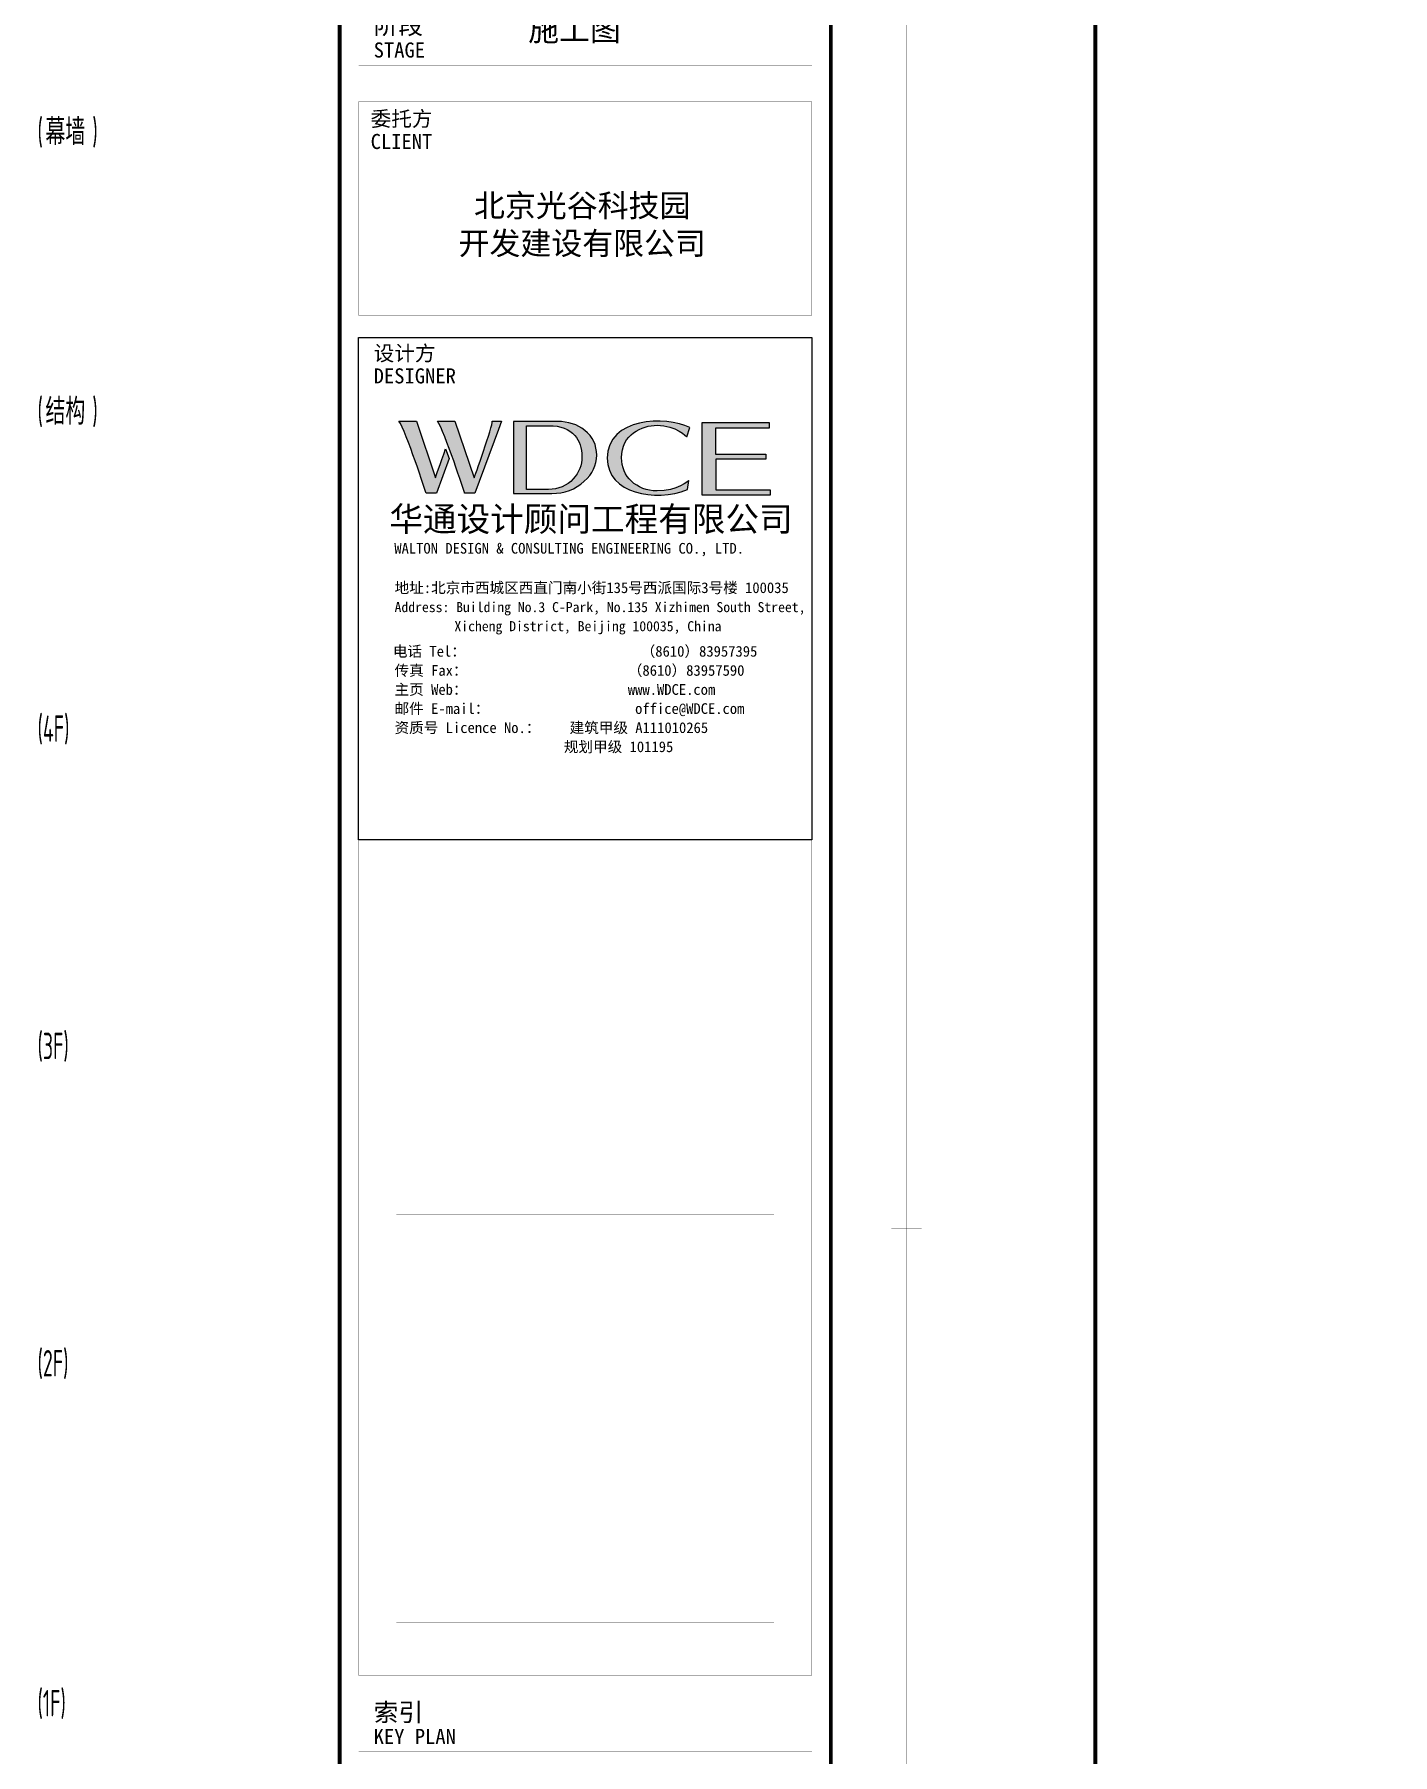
# Model space of a CAD drawing. Extents: x 1106790 to 1313746, y -134124 to 12249.
# Drawn here: x 1218104 to 1236077, y -51988 to -29219 of the extents above; entities that cross this region are included whole.
import ezdxf
from ezdxf.enums import TextEntityAlignment as Align

# ---------------------------------------------------------------- set-up
doc = ezdxf.new("R2010")
doc.units = 0
doc.header["$LTSCALE"] = 1000
doc.header["$MEASUREMENT"] = 0
doc.layers.add('02-TEXT_标注', color=130, linetype='Continuous')
doc.styles.add('_TCH_DIM', font='ROS1', dxfattribs={"width": 0.8, "bigfont": 'JD'})
doc.styles.add('图签信息$0$hwxh', font='STXIHEI.TTF')
doc.styles.add('图签信息$0$华文细黑', font='STXIHEI.TTF', dxfattribs={"height": 10})

# ---------------------------------------------------------------- blocks, each defined once
blk = doc.blocks.new('图签信息$0$logo2')
h = blk.add_hatch(color=7)
h.paths.add_polyline_path([(19.021, -7.36), (15.845, -7.36), (15.845, -3.972), (18.974, -3.972), (18.974, -4.243), (16.461, -4.243), (16.461, -5.448), (18.811, -5.448), (18.811, -5.686), (16.474, -5.686), (16.474, -7.116), (19.021, -7.116)])
edge = h.paths.add_edge_path()
edge.add_spline(control_points=[(15.259, -4.206), (15.259, -4.206), (15.127, -4.646), (15.127, -4.646), (15.127, -4.646), (14.62, -4.101), (13.734, -4.101), (13.035, -4.101), (12.071, -4.537), (12.076, -5.621), (12.08, -6.488), (12.766, -7.164), (13.734, -7.168), (14.656, -7.172), (15.227, -6.68), (15.227, -6.68), (15.227, -6.68), (15.164, -7.108), (15.164, -7.108), (13.632, -7.703), (11.417, -7.291), (11.411, -5.643), (11.404, -3.721), (14.157, -3.665), (15.259, -4.206)], knot_values=[0, 0, 0, 0, 1, 1, 1, 2, 2, 2, 3, 3, 3, 4, 4, 4, 5, 5, 5, 6, 6, 6, 7, 7, 7, 8, 8, 8, 8], degree=3, periodic=0)
edge = h.paths.add_edge_path(flags=16)
edge.add_spline(control_points=[(10.229, -5.566), (10.229, -5.16), (10.12, -4.83), (9.897, -4.576), (9.63, -4.273), (9.228, -4.122), (8.69, -4.122), (8.69, -4.122), (7.638, -4.122), (7.638, -4.122), (7.638, -4.122), (7.638, -7.098), (7.638, -7.098), (7.638, -7.098), (8.663, -7.098), (8.663, -7.098), (9.133, -7.098), (9.519, -6.934), (9.823, -6.604), (10.095, -6.309), (10.229, -5.964), (10.229, -5.566)], knot_values=[0, 0, 0, 0, 1, 1, 1, 2, 2, 2, 3, 3, 3, 4, 4, 4, 5, 5, 5, 6, 6, 6, 7, 7, 7, 7], degree=3, periodic=0)
edge = h.paths.add_edge_path()
edge.add_spline(control_points=[(10.919, -5.505), (10.919, -5.962), (10.725, -6.366), (10.336, -6.719), (9.92, -7.098), (9.414, -7.288), (8.817, -7.288), (8.817, -7.288), (7.028, -7.288), (7.028, -7.288), (7.028, -7.288), (7.028, -3.925), (7.028, -3.925), (7.028, -3.925), (9.095, -3.925), (9.095, -3.925), (9.593, -3.925), (10.015, -4.063), (10.363, -4.34), (10.733, -4.637), (10.919, -5.026), (10.919, -5.505)], knot_values=[0, 0, 0, 0, 1, 1, 1, 2, 2, 2, 3, 3, 3, 4, 4, 4, 5, 5, 5, 6, 6, 6, 7, 7, 7, 7], degree=3, periodic=0)
at = {"lineweight": 0}
blk.add_lwpolyline([(19.021, -7.36), (15.845, -7.36), (15.845, -3.972), (18.974, -3.972), (18.974, -4.243), (16.461, -4.243), (16.461, -5.448), (18.811, -5.448), (18.811, -5.686), (16.474, -5.686), (16.474, -7.116), (19.021, -7.116), (19.021, -7.36)], dxfattribs=at)
for points, knots in [([(10.919, -5.505), (10.919, -5.962), (10.725, -6.366), (10.336, -6.719), (9.92, -7.098), (9.414, -7.288), (8.817, -7.288), (8.817, -7.288), (7.028, -7.288), (7.028, -7.288), (7.028, -7.288), (7.028, -3.925), (7.028, -3.925), (7.028, -3.925), (9.095, -3.925), (9.095, -3.925), (9.593, -3.925), (10.015, -4.063), (10.363, -4.34), (10.733, -4.637), (10.919, -5.026), (10.919, -5.505)], [0, 0, 0, 0, 1, 1, 1, 2, 2, 2, 3, 3, 3, 4, 4, 4, 5, 5, 5, 6, 6, 6, 7, 7, 7, 7]), ([(15.259, -4.206), (15.259, -4.206), (15.127, -4.646), (15.127, -4.646), (15.127, -4.646), (14.62, -4.101), (13.734, -4.101), (13.035, -4.101), (12.071, -4.537), (12.076, -5.621), (12.08, -6.488), (12.766, -7.164), (13.734, -7.168), (14.656, -7.172), (15.227, -6.68), (15.227, -6.68), (15.227, -6.68), (15.164, -7.108), (15.164, -7.108), (13.632, -7.703), (11.417, -7.291), (11.411, -5.643), (11.404, -3.721), (14.157, -3.665), (15.259, -4.206)], [0, 0, 0, 0, 1, 1, 1, 2, 2, 2, 3, 3, 3, 4, 4, 4, 5, 5, 5, 6, 6, 6, 7, 7, 7, 8, 8, 8, 8]), ([(10.229, -5.566), (10.229, -5.16), (10.12, -4.83), (9.897, -4.576), (9.63, -4.273), (9.228, -4.122), (8.69, -4.122), (8.69, -4.122), (7.638, -4.122), (7.638, -4.122), (7.638, -4.122), (7.638, -7.098), (7.638, -7.098), (7.638, -7.098), (8.663, -7.098), (8.663, -7.098), (9.133, -7.098), (9.519, -6.934), (9.823, -6.604), (10.095, -6.309), (10.229, -5.964), (10.229, -5.566)], [0, 0, 0, 0, 1, 1, 1, 2, 2, 2, 3, 3, 3, 4, 4, 4, 5, 5, 5, 6, 6, 6, 7, 7, 7, 7])]:
    blk.add_open_spline(points, degree=3, knots=knots, dxfattribs=at)
blk = doc.blocks.new('图签信息$0$logo1')
h = blk.add_hatch(color=8)
edge = h.paths.add_edge_path()
edge.add_spline(control_points=[(3.863, -5.205), (3.635, -5.88), (3.386, -6.562), (3.386, -6.562), (3.386, -6.562), (2.503, -3.908), (2.503, -3.908), (2.503, -3.908), (1.802, -3.905), (1.687, -3.908), (2.021, -4.386), (2.952, -7.271), (2.952, -7.271), (2.952, -7.271), (3.437, -7.271), (3.437, -7.271), (3.437, -7.271), (4.032, -5.659), (4.032, -5.659), (4.032, -5.659), (3.863, -5.205), (3.863, -5.205)], knot_values=[0, 0, 0, 0, 1, 1, 1, 2, 2, 2, 3, 3, 3, 4, 4, 4, 5, 5, 5, 6, 6, 6, 7, 7, 7, 7], degree=3, periodic=0)
h = blk.add_hatch(color=7)
edge = h.paths.add_edge_path()
edge.add_spline(control_points=[(6.038, -3.908), (6.09, -4.101), (5.198, -6.562), (5.198, -6.562), (5.198, -6.562), (4.302, -3.908), (4.302, -3.908), (4.302, -3.908), (3.6, -3.905), (3.486, -3.908), (3.821, -4.386), (4.751, -7.271), (4.751, -7.271), (4.751, -7.271), (5.236, -7.271), (5.236, -7.271), (5.236, -7.271), (6.333, -4.3), (6.333, -4.3), (6.333, -4.3), (6.482, -3.908), (6.482, -3.908), (6.482, -3.908), (6.214, -3.914), (6.038, -3.908)], knot_values=[0, 0, 0, 0, 1, 1, 1, 2, 2, 2, 3, 3, 3, 4, 4, 4, 5, 5, 5, 6, 6, 6, 7, 7, 7, 8, 8, 8, 8], degree=3, periodic=0)
at = {"color": 8, "lineweight": 0}
blk.add_open_spline([(3.863, -5.205), (3.635, -5.88), (3.386, -6.562), (3.386, -6.562), (3.386, -6.562), (2.503, -3.908), (2.503, -3.908), (2.503, -3.908), (1.802, -3.905), (1.687, -3.908), (2.021, -4.386), (2.952, -7.271), (2.952, -7.271), (2.952, -7.271), (3.437, -7.271), (3.437, -7.271), (3.437, -7.271), (4.032, -5.659), (4.032, -5.659), (4.032, -5.659), (3.863, -5.205), (3.863, -5.205)], degree=3, knots=[0, 0, 0, 0, 1, 1, 1, 2, 2, 2, 3, 3, 3, 4, 4, 4, 5, 5, 5, 6, 6, 6, 7, 7, 7, 7], dxfattribs=at)
at = {"lineweight": 0}
blk.add_open_spline([(6.038, -3.908), (6.09, -4.101), (5.198, -6.562), (5.198, -6.562), (5.198, -6.562), (4.302, -3.908), (4.302, -3.908), (4.302, -3.908), (3.6, -3.905), (3.486, -3.908), (3.821, -4.386), (4.751, -7.271), (4.751, -7.271), (4.751, -7.271), (5.236, -7.271), (5.236, -7.271), (5.236, -7.271), (6.333, -4.3), (6.333, -4.3), (6.333, -4.3), (6.482, -3.908), (6.482, -3.908), (6.482, -3.908), (6.214, -3.914), (6.038, -3.908)], degree=3, knots=[0, 0, 0, 0, 1, 1, 1, 2, 2, 2, 3, 3, 3, 4, 4, 4, 5, 5, 5, 6, 6, 6, 7, 7, 7, 8, 8, 8, 8], dxfattribs=at)
blk.add_blockref('图签信息$0$logo2', (0, 0))
blk = doc.blocks.new('图签信息$0$时间-logo')
at = {"layer": 'Defpoints', "lineweight": 0}
blk.add_lwpolyline([(0, -23.457), (-21.166, -23.457), (-21.166, 0), (0, 0), (0, -23.457)], dxfattribs=at)
blk.add_blockref('图签信息$0$logo1', (-20.967, 0))
at = {"style": '图签信息$0$hwxh'}
for s, height, p in [('华通设计顾问工程有限公司 ', 1.15, (-19.726, -9.054)), ('WALTON DESIGN & CONSULTING ENGINEERING CO., LTD.', 0.5, (-19.497, -10.096)), ('地址:北京市西城区西直门南小街135号西派国际3号楼 100035', 0.5, (-19.485, -11.936)), ('Address: Building No.3 C-Park, No.135 Xizhimen South Street, ', 0.47, (-19.485, -12.827)), ('Xicheng District, Beijing 100035, China ', 0.47, (-16.691, -13.718)), ('电话 Tel：                        （8610）83957395 ', 0.5, (-19.564, -14.906)), ('传真 Fax：                      （8610）83957590 ', 0.5, (-19.485, -15.798)), ('主页 Web：                      www.WDCE.com ', 0.5, (-19.485, -16.689)), ('邮件 E-mail：                    office@WDCE.com ', 0.5, (-19.485, -17.58)), ('资质号 Licence No.：    建筑甲级 A111010265 ', 0.5, (-19.485, -18.472)), ('   规划甲级 101195', 0.5, (-12.602, -19.363))]:
    blk.add_text(s, height=height, dxfattribs=at).set_placement(p)
blk = doc.blocks.new('图签信息')
at = {"const_width": 0.5}
blk.add_lwpolyline([(-65, 0), (0, 0), (0, 500.5), (-65, 500.5)], close=True, dxfattribs=at)
at = {"const_width": 0.05}
for points in [[(-62.5, 440.87), (-2.5, 440.87)], [(-2.5, 407.85), (-2.5, 436.12), (-62.5, 436.12), (-62.5, 407.85)], [(-62.5, 407.85), (-2.5, 407.85)], [(-62.5, 404.92), (-62.5, 227.83)], [(-62.5, 404.92), (-2.5, 404.92)], [(-62.5, 227.83), (-2.5, 227.83), (-2.5, 404.92)], [(-57.5, 338.36), (-7.5, 338.36)], [(-57.5, 288.83), (-7.5, 288.83)], [(-57.5, 234.85), (-7.5, 234.85)], [(-62.5, 227.83), (-2.5, 227.83)], [(-62.5, 217.74), (-2.5, 217.74)]]:
    blk.add_lwpolyline(points, dxfattribs=at)
at = {"ltscale": 0.001, "xscale": 2.834689937531525, "yscale": 2.834689937531525, "zscale": 2.834689937531525}
blk.add_blockref('图签信息$0$时间-logo', (-2.5, 404.92), dxfattribs=at)
at = {"style": '图签信息$0$华文细黑'}
for s, height, p in [('阶段', 2.4, (-60.5, 447.47)), ('STAGE', 2, (-60.5, 443.97)), ('委托方', 2, (-60.9, 434.86)), ('CLIENT', 2, (-60.9, 431.86)), ('设计方', 2, (-60.5, 403.83)), ('DESIGNER', 2, (-60.5, 400.83)), ('索引', 2.4, (-60.5, 224.14)), ('KEY PLAN', 2, (-60.5, 220.74))]:
    blk.add_text(s, height=height, dxfattribs=at).set_placement(p, align=Align.TOP_LEFT)
at = {"color": 4, "ltscale": 0.001, "char_height": 3, "width": 58.4895, "style": '图签信息$0$华文细黑'}
for s, insert, attachment_point in [('施工图', (-40.06, 445.51), 4), ('北京光谷科技园\\P开发建设有限公司', (-32.9, 419.71), 5)]:
    blk.add_mtext(s, dxfattribs=dict(at, insert=insert, attachment_point=attachment_point))
blk = doc.blocks.new('图签-A1')
at = {"color": 2}
blk.add_blockref('图签信息', (0, 0), dxfattribs=at)
blk = doc.blocks.new('图框-A1')
for points, const_width in [([(0, 0), (841, 0), (841, 594), (0, 594)], 0.05), ([(766, 584), (25, 584), (25, 10), (766, 10)], 0.5)]:
    blk.add_lwpolyline(points, close=True, dxfattribs=dict(const_width=const_width))
at = {"const_width": 0.05}
for points in [[(0, 297), (2, 297)], [(841, 297), (839, 297)]]:
    blk.add_lwpolyline(points, dxfattribs=at)

msp = doc.modelspace()

# ---------------------------------------------------------------- block references
at = {"xscale": 100, "yscale": 100, "zscale": 100}
for name, p in [('图框-A1', (1145543.5, -74721.9)), ('图框-A1', (1229643.5, -74721.9)), ('图签-A1', (1228643.5, -73721.9))]:
    msp.add_blockref(name, p, dxfattribs=at)

# ---------------------------------------------------------------- texts
at = {"layer": '02-TEXT_标注', "style": '_TCH_DIM'}
for s, height, width, p in [('(', 350, 0.64, (1218145.2, -30683.5)), ('幕墙', 347.29, 0.8, (1218249.8, -30683.5)), (')', 350, 0.64, (1218870.5, -30683.5)), ('(', 350, 0.64, (1218145.2, -34383.5)), ('结构', 347.29, 0.8, (1218249.8, -34383.5)), (')', 350, 0.64, (1218870.5, -34383.5)), ('(4F)', 350, 0.64, (1218145.2, -38583.5)), ('(3F)', 350, 0.64, (1218145.2, -42783.5)), ('(2F)', 350, 0.64, (1218145.2, -46983.5)), ('(1F)', 350, 0.64, (1218145.2, -51483.5))]:
    msp.add_text(s, height=height, dxfattribs=dict(at, width=width)).set_placement(p)

doc.saveas('drawing.dxf')
